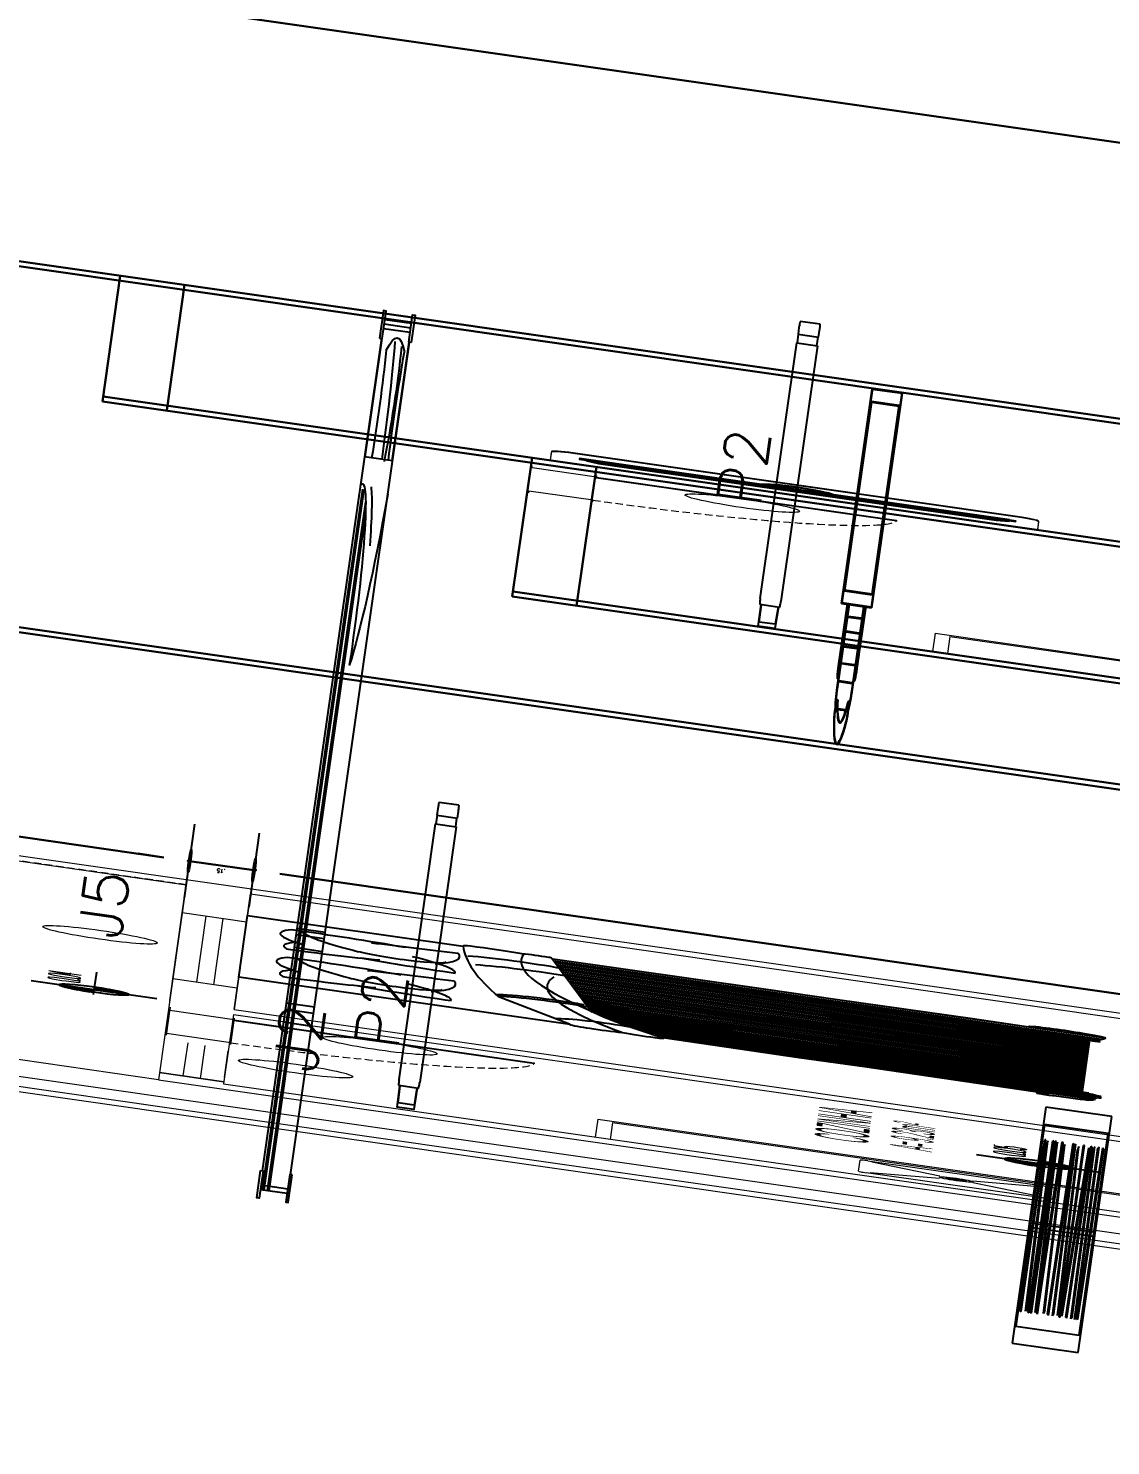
# Model space of a CAD drawing. Header units: millimetres. Extents: x -361192058 to 101130107379, y -14071650034 to 19218552450.
# Drawn here: x -132122.2 to -131973.8, y 44959 to 45153.3 of the extents above; entities that cross this region are included whole.
import ezdxf
from ezdxf.enums import TextEntityAlignment as Align

# ---------------------------------------------------------------- set-up
doc = ezdxf.new("R2010")
doc.units = ezdxf.units.MM
doc.header["$LTSCALE"] = 0.5
doc.linetypes.add('HIDDEN2', pattern=[0.1875, 0.125, -0.0625])
for name, color, linetype in [('02', 2, 'Continuous'), ('ARCO', 7, 'HIDDEN2'), ('DIVERSOS', 4, 'Continuous'), ('ESQUADRIA', 3, 'Continuous'), ('ESQUADRIAS', 3, 'Continuous'), ('MOBIL-I', 251, 'Continuous'), ('MOVEIS', 7, 'Continuous'), ('parede', 2, 'Continuous'), ('PISO', 8, 'Continuous'), ('TEXTO2', 3, 'Continuous'), ('TXT_0', 7, 'Continuous')]:
    doc.layers.add(name, color=color, linetype=linetype)
doc.styles.add('ADITIVOCAD', font='ROMANS.shx')
doc.styles.add('SANSSERIF', font='sas_____.pfb', dxfattribs={"height": 1})
doc.styles.get("Standard").update_dxf_attribs({"font": 'txt.shx', "height": 0.12})
doc.dimstyles.new('ESCALA50', dxfattribs={"dimtxt": 0.1, "dimasz": 0.06, "dimexe": 0.18, "dimexo": 0.06, "dimgap": 0.1, "dimtad": 1, "dimzin": 4, "dimdsep": 46, "dimtxsty": 'Standard', "dimblk1": 'BOLA', "dimblk2": 'BOLA', "dimsah": 1, "dimcen": -0.06, "dimse1": 1, "dimse2": 1, "dimclrd": 7, "dimclrt": 3, "dimadec": 0, "dimazin": 0, "dimtfac": 1, "dimtix": 1, "dimtmove": 0, "dimatfit": 3, "dimldrblk": 'BOLA', "dimfxl": 0, "dimtolj": 1, "dimtzin": 4, "dimarcsym": 0})
picture_1 = doc.add_image_def('image2.jpg', size_in_pixel=(290, 928))

# ---------------------------------------------------------------- blocks, each defined once
blk = doc.blocks.new('ADC_G_ROUPA1')
for p, q in [((2, 0.55), (0, 0.55)), ((0, 0.55), (0, 0)), ((2, 0), (2, 0.55)), ((1.96, 0.51), (0.04, 0.51)), ((0.04, 0.51), (0.04, 0.04)), ((1.96, 0.04), (1.96, 0.51)), ((0.1122, 0.078), (0.1615, 0.4749)), ((0.142, 0.0743), (0.1913, 0.4712)), ((0.1913, 0.4712), (0.1615, 0.4749)), ((0.2176, 0.473), (0.2475, 0.4754)), ((0.2176, 0.473), (0.2497, 0.0742)), ((0.2475, 0.4754), (0.2796, 0.0766)), ((0.3293, 0.472), (0.3591, 0.4752)), ((0.3293, 0.472), (0.3722, 0.0743)), ((0.3591, 0.4752), (0.402, 0.0775)), ((0.4817, 0.4754), (0.4537, 0.0764)), ((0.4817, 0.4754), (0.5116, 0.4733)), ((0.5116, 0.4733), (0.4837, 0.0743)), ((0.627, 0.4722), (0.5179, 0.0874)), ((0.6559, 0.464), (0.5468, 0.0792)), ((0.627, 0.4722), (0.6559, 0.464)), ((0.6858, 0.475), (0.6858, 0.075)), ((0.6858, 0.475), (0.7158, 0.475)), ((0.7158, 0.475), (0.7158, 0.075)), ((0.7427, 0.4641), (0.7715, 0.4722)), ((0.7427, 0.4641), (0.8514, 0.0791)), ((0.7715, 0.4722), (0.8803, 0.0873)), ((0.8867, 0.4694), (0.9163, 0.4743)), ((0.8867, 0.4694), (0.9528, 0.0749)), ((0.9163, 0.4743), (0.9824, 0.0798)), ((1.0382, 0.4753), (1.0009, 0.077)), ((1.068, 0.4725), (1.0308, 0.0742)), ((1.0382, 0.4753), (1.068, 0.4725)), ((1.1662, 0.4641), (1.195, 0.4722)), ((1.1662, 0.4641), (1.2749, 0.0791)), ((1.195, 0.4722), (1.3038, 0.0873)), ((1.3701, 0.4753), (1.3328, 0.077)), ((1.3999, 0.4725), (1.3627, 0.0742)), ((1.3701, 0.4753), (1.3999, 0.4725)), ((1.4107, 0.4656), (1.4399, 0.4725)), ((1.4107, 0.4656), (1.5025, 0.0763)), ((1.4399, 0.4725), (1.5317, 0.0832)), ((1.5477, 0.475), (1.5477, 0.075)), ((1.5477, 0.475), (1.5777, 0.475)), ((1.5777, 0.475), (1.5777, 0.075)), ((1.619, 0.475), (1.619, 0.075)), ((1.619, 0.475), (1.649, 0.475)), ((1.649, 0.475), (1.649, 0.075)), ((1.7026, 0.4656), (1.7318, 0.4725)), ((1.7026, 0.4656), (1.7945, 0.0763)), ((1.7318, 0.4725), (1.8237, 0.0832)), ((1.8633, 0.475), (1.8633, 0.075)), ((1.8633, 0.475), (1.8933, 0.475)), ((1.8933, 0.475), (1.8933, 0.075)), ((0.04, 0.28), (1.96, 0.28)), ((0.04, 0.27), (1.96, 0.27)), ((0.1511, 0.2898), (0.1474, 0.2601)), ((0.1511, 0.2898), (0.1561, 0.2892)), ((0.1561, 0.2892), (0.1524, 0.2595)), ((0.2449, 0.2894), (0.2499, 0.2898)), ((0.2473, 0.2597), (0.2449, 0.2894)), ((0.2523, 0.2601), (0.2499, 0.2898)), ((0.3616, 0.2893), (0.3665, 0.2898)), ((0.3648, 0.2596), (0.3616, 0.2893)), ((0.3697, 0.2601), (0.3665, 0.2898)), ((0.4791, 0.2601), (0.4812, 0.2899)), ((0.4812, 0.2899), (0.4862, 0.2895)), ((0.4841, 0.2597), (0.4862, 0.2895)), ((0.5804, 0.262), (0.5885, 0.2907)), ((0.5852, 0.2606), (0.5804, 0.262)), ((0.5852, 0.2606), (0.5933, 0.2893)), ((0.5885, 0.2907), (0.5933, 0.2893)), ((0.6983, 0.26), (0.6983, 0.2899)), ((0.6983, 0.2899), (0.7033, 0.2899)), ((0.7033, 0.26), (0.7033, 0.2899)), ((0.805, 0.2893), (0.8098, 0.2907)), ((0.8131, 0.2606), (0.805, 0.2893)), ((0.818, 0.2619), (0.8098, 0.2907)), ((0.818, 0.2619), (0.8131, 0.2606)), ((0.9296, 0.2889), (0.9346, 0.2897)), ((0.9346, 0.2594), (0.9296, 0.2889)), ((0.9395, 0.2602), (0.9346, 0.2897)), ((1.0306, 0.2601), (1.0334, 0.2898)), ((1.0334, 0.2898), (1.0384, 0.2894)), ((1.0356, 0.2596), (1.0384, 0.2894)), ((1.2285, 0.2893), (1.2333, 0.2907)), ((1.2366, 0.2606), (1.2285, 0.2893)), ((1.2415, 0.2619), (1.2333, 0.2907)), ((1.2415, 0.2619), (1.2366, 0.2606)), ((1.3625, 0.2601), (1.3653, 0.2898)), ((1.3653, 0.2898), (1.3703, 0.2894)), ((1.3675, 0.2596), (1.3703, 0.2894)), ((1.4653, 0.2883), (1.4702, 0.2895)), ((1.4722, 0.2593), (1.4653, 0.2883)), ((1.4771, 0.2604), (1.4702, 0.2895)), ((1.5602, 0.26), (1.5602, 0.2899)), ((1.5602, 0.2899), (1.5652, 0.2899)), ((1.5652, 0.26), (1.5652, 0.2899)), ((1.6315, 0.26), (1.6315, 0.2899)), ((1.6315, 0.2899), (1.6365, 0.2899)), ((1.6365, 0.26), (1.6365, 0.2899)), ((1.7573, 0.2883), (1.7622, 0.2895)), ((1.7642, 0.2593), (1.7573, 0.2883)), ((1.769, 0.2604), (1.7622, 0.2895)), ((1.8758, 0.26), (1.8758, 0.2899)), ((1.8758, 0.2899), (1.8808, 0.2899)), ((1.8808, 0.26), (1.8808, 0.2899)), ((0.1524, 0.2595), (0.1474, 0.2601)), ((0.2523, 0.2601), (0.2473, 0.2597)), ((0.3697, 0.2601), (0.3648, 0.2596)), ((0.4841, 0.2597), (0.4791, 0.2601)), ((0.7033, 0.26), (0.6983, 0.26)), ((0.9395, 0.2602), (0.9346, 0.2594)), ((1.0356, 0.2596), (1.0306, 0.2601)), ((1.3675, 0.2596), (1.3625, 0.2601)), ((1.4771, 0.2604), (1.4722, 0.2593)), ((1.5652, 0.26), (1.5602, 0.26)), ((1.6365, 0.26), (1.6315, 0.26)), ((1.769, 0.2604), (1.7642, 0.2593)), ((1.8808, 0.26), (1.8758, 0.26)), ((0.142, 0.0743), (0.1122, 0.078)), ((0.2497, 0.0742), (0.2796, 0.0766)), ((0.3722, 0.0743), (0.402, 0.0775)), ((0.4537, 0.0764), (0.4837, 0.0743)), ((0.5179, 0.0874), (0.5468, 0.0792)), ((0.6858, 0.075), (0.7158, 0.075)), ((0.8514, 0.0791), (0.8803, 0.0873)), ((0.9528, 0.0749), (0.9824, 0.0798)), ((1.0009, 0.077), (1.0308, 0.0742)), ((1.2749, 0.0791), (1.3038, 0.0873)), ((1.3328, 0.077), (1.3627, 0.0742)), ((1.5025, 0.0763), (1.5317, 0.0832)), ((1.5477, 0.075), (1.5777, 0.075)), ((1.619, 0.075), (1.649, 0.075)), ((1.7945, 0.0763), (1.8237, 0.0832)), ((1.8633, 0.075), (1.8933, 0.075)), ((0.04, 0.04), (1.96, 0.04)), ((0, 0), (2, 0))]:
    blk.add_line(p, q)
blk = doc.blocks.new('ADC_MCOZ_03')
for p, q in [((-0.2944, -0.66), (-0.2944, -0.68)), ((0.2944, -0.66), (0.2944, -0.68))]:
    blk.add_line(p, q)
for points in [[(-0.2625, -0.05), (-0.2525, 0), (0.2525, 0), (0.2625, -0.05)], [(-0.2523, -0.05), (-0.2443, -0.01), (0.2443, -0.01), (0.2523, -0.05)]]:
    blk.add_lwpolyline(points)
for points in [[(0.2984, -0.05, -0.414214), (0.3125, -0.0641), (0.3125, -0.66), (-0.3125, -0.66), (-0.3125, -0.0641, -0.414214), (-0.2984, -0.05)], [(-0.3125, -0.68), (-0.3125, -0.6959, 0.414214), (-0.2984, -0.71), (0.2984, -0.71, 0.414214), (0.3125, -0.6959), (0.3125, -0.68)]]:
    blk.add_lwpolyline(points, format="xyb", close=True)
blk = doc.blocks.new('A2')
at = {"color": 8}
for p, q in [((0.845, -2.0217), (0.845, -0.7314)), ((0.895, -2.027), (0.895, -0.7276)), ((0.445, -2), (0.445, -0.762)), ((0.495, -2), (0.495, -0.7582)), ((0.545, -2), (0.545, -0.7544)), ((0.595, -2), (0.595, -0.7505)), ((0.645, -2), (0.645, -0.7467)), ((0.695, -2), (0.695, -0.7429)), ((0.745, -2), (0.745, -0.7391)), ((0.795, -1.985), (0.795, -0.7352)), ((-0.005, -2), (-0.005, -0.7964)), ((0.045, -2), (0.045, -0.7926)), ((0.095, -2), (0.095, -0.7888)), ((0.145, -2), (0.145, -0.7849)), ((0.195, -2), (0.195, -0.7811)), ((0.245, -2), (0.245, -0.7773)), ((0.295, -2), (0.295, -0.7735)), ((0.345, -2), (0.345, -0.7697)), ((0.395, -2), (0.395, -0.7658)), ((0.945, -2.0358), (0.945, -0.7964)), ((-0.455, -2), (-0.455, -0.8308)), ((-0.43, -1.1361), (-0.43, -0.8308)), ((-0.405, -2), (-0.405, -0.827)), ((-0.38, -1.0514), (-0.38, -0.827)), ((-0.355, -2), (-0.355, -0.8232)), ((-0.33, -0.9891), (-0.33, -0.8232)), ((-0.305, -2), (-0.305, -0.8194)), ((-0.28, -0.9404), (-0.28, -0.8194)), ((-0.255, -2), (-0.255, -0.8155)), ((-0.23, -0.9011), (-0.23, -0.8155)), ((-0.205, -2), (-0.205, -0.8117)), ((-0.18, -0.8694), (-0.18, -0.8117)), ((-0.155, -2), (-0.155, -0.8079)), ((-0.13, -0.8438), (-0.13, -0.8079)), ((-0.105, -2), (-0.105, -0.8041)), ((-0.08, -0.8236), (-0.08, -0.8041)), ((-0.055, -2), (-0.055, -0.8002)), ((-0.555, -2), (-0.555, -0.8566)), ((-0.53, -2), (-0.53, -0.8566)), ((-0.505, -2), (-0.505, -0.8429)), ((-0.48, -1.283), (-0.48, -0.8429)), ((-0.655, -2), (-0.655, -0.8877)), ((-0.63, -2), (-0.63, -0.8877)), ((-0.605, -2), (-0.605, -0.8716)), ((-0.58, -2), (-0.58, -0.8716)), ((-0.755, -2), (-0.755, -0.9238)), ((-0.73, -2), (-0.73, -0.9238)), ((-0.705, -2), (-0.705, -0.9051)), ((-0.68, -2), (-0.68, -0.9051)), ((-0.855, -2.0453), (-0.855, -0.9652)), ((-0.83, -2.0453), (-0.83, -0.9652)), ((-0.805, -2.015), (-0.805, -0.9438)), ((-0.78, -2.015), (-0.78, -0.9438)), ((-0.93, -2.0331), (-0.93, -0.988)), ((-0.905, -2.0331), (-0.905, -0.988)), ((-0.88, -2.0331), (-0.88, -0.988)), ((-0.955, -2.0331), (-0.955, -1.2363)), ((-0.48, -2), (-0.48, -1.5323)), ((-0.43, -2), (-0.43, -1.6792)), ((-0.38, -2), (-0.38, -1.7639)), ((-0.33, -2), (-0.33, -1.8261)), ((-0.28, -2), (-0.28, -1.8749)), ((-0.23, -2), (-0.23, -1.9142)), ((-0.18, -2), (-0.18, -1.9459)), ((-0.13, -2), (-0.13, -1.9715)), ((-0.08, -2), (-0.08, -1.9917))]:
    blk.add_line(p, q, dxfattribs=at)
blk.add_lwpolyline([(-0.95, -0.7864), (-0.95, 0), (0.95, 0), (0.95, -0.5116)])
for points in [[(-0.4937, -0.1271, 0.14715), (-0.7437, -0.1021, 0.124017), (-0.6737, -0.3221, 8.542003)], [(-0.1887, -0.3771, 0.115099), (-0.1437, -0.1071, 0.202892), (-0.5437, -0.1421, 4.019894)], [(0.3563, -0.1271, 0.14715), (0.1063, -0.1021, 0.124017), (0.1763, -0.3221, 8.542003)], [(0.6613, -0.3771, 0.115099), (0.7063, -0.1071, 0.202892), (0.3063, -0.1421, 4.019894)], [(-0.6937, -0.2771, 0.09902), (-0.7437, -0.5021, 0.169064), (-0.4337, -0.3971, -0.343387)], [(-0.5537, -0.4521, 0.112206), (-0.1437, -0.5021, 0.070755), (-0.2037, -0.2971, -1.551943)], [(0.1563, -0.2771, 0.09902), (0.1063, -0.5021, 0.169064), (0.4163, -0.3971, -0.343387)], [(0.2963, -0.4521, 0.112206), (0.7063, -0.5021, 0.070755), (0.6463, -0.2971, -1.551943)], [(-0.2692, -0.7939, 0.075988), (-0.9427, -1.0061, -0.502824), (-0.9784, -0.9878, -0.142549), (-0.9692, -0.9109, -0.066811), (-0.981, -0.8335, -0.328343), (-0.9467, -0.7851), (-0.4192, -0.6109, -0.025749), (0.9573, -0.5114, -0.334099), (0.9818, -0.5287, -0.185174), (0.975, -0.6509, -0.187316), (0.982, -0.7142, -0.311124), (0.9734, -0.7216), (-0.4842, -0.8331)], [(-0.9427, -1.0061), (-0.96, -1.33), (-0.95, -1.485), (-0.955, -1.755), (-0.97, -1.89), (-0.975, -1.915, -1.132782), (-0.99, -1.91, 0.98261), (-1.01, -1.9, 0.32203), (-1.005, -1.935), (-1.005, -1.975, 0.439902), (-0.945, -2.03, -0.126697), (-0.885, -2.04, 0.376451), (-0.805, -2.015, -0.344872), (-0.765, -2), (0.755, -2, 0.181335), (0.795, -1.985, -0.809524), (0.815, -2, 0.220339), (0.815, -2.025), (0.86, -2.02), (0.935, -2.035, 0.501823), (0.985, -1.99, 0.315909), (0.975, -1.855, 0.473766), (0.97, -1.855, -0.12128), (0.95, -1.87), (0.955, -1.72), (0.95, -1.4), (0.955, -1.225), (0.9441, -0.7247)]]:
    blk.add_lwpolyline(points, format="xyb")
for points in [[(-0.4387, -0.4771, -0.804152), (-0.4937, -0.2571, -0.132344), (-0.1487, -0.1321, -0.042249)], [(0.4113, -0.4771, -0.804152), (0.3563, -0.2571, -0.132344), (0.7013, -0.1321, -0.042249)], [(0.6742, -0.5256, -0.289881), (0.7012, -0.7503, 10.034941)], [(0.4402, -0.5463, -0.26737), (0.4937, -0.7722, -7.474594)], [(-0.414, -0.61, -0.337543), (-0.3491, -0.8188, -6.119059)], [(-0.3702, -0.6025, -0.348871), (-0.2917, -0.8128, -6.119059)], [(-0.4161, -0.8227, -0.081114), (0.9793, -0.655, -24.776446)], [(-0.9692, -0.9109, -0.10864), (0.4143, -0.7327, -11.759975)], [(-0.8449, -0.7515, -0.424879), (-0.772, -0.9305, 6.281867)], [(-0.055, -2, -0.838761), (0.095, -0.7888, -0.295511)]]:
    blk.add_lwpolyline(points, format="xyb", dxfattribs=at)
blk = doc.blocks.new('Adc_nivelpl')
h = blk.add_hatch()
h.set_pattern_fill('_U', color=256, scale=0.005, angle=45, style=0, double=1)
h.set_pattern_definition([(45, (-5.8772514, -3.5161936), (-0.003535534, 0.003535534), []), (135, (-5.8772514, -3.5161936), (-0.003535534, -0.003535534), [])])
h.paths.add_polyline_path([(0.1954, -0.0865, 0.414214), (0.0865, -0.1954), (0.1954, -0.1954)])
h.paths.add_polyline_path([(0.1954, -0.1954), (0.1954, -0.3043, 0.414214), (0.3043, -0.1954)])
for p, q in [((0.1954, 0), (0.1954, -0.3908)), ((0.8958, -0.1954), (0, -0.1954))]:
    blk.add_line(p, q)
blk.add_circle((0.1954, -0.1954), 0.1089)
at = {"flags": 8}
blk.add_attdef('NIVEL', (0.3642, -0.1501), '', height=0.1, dxfattribs=at)
blk = doc.blocks.new('BOLA')
for p, q in [((0, -1.435), (0, 1.435)), ((-1.435, 0), (1.435, 0))]:
    blk.add_line(p, q)
blk.add_circle((0, 0), 0.452)
blk = doc.blocks.new('*D1828')
at = {"layer": 'Defpoints', "color": 0, "lineweight": 30, "transparency": 16777216}
for p in [(5016.6876, 2391.8486), (5016.6876, 2388.8486), (5017.4052, 2388.8486)]:
    blk.add_point(p, dxfattribs=at)
at = {"layer": 'DIVERSOS', "color": 7, "lineweight": -2, "transparency": 16777216}
blk.add_line((5017.4052, 2391.7886), (5017.4052, 2388.9086), dxfattribs=at)
at = {"layer": 'DIVERSOS', "color": 7, "lineweight": -2, "transparency": 16777216, "xscale": 0.06, "yscale": 0.06, "zscale": 0.06}
for p, rotation in [((5017.4052, 2391.8486), 90), ((5017.4052, 2388.8486), 270)]:
    blk.add_blockref('BOLA', p, dxfattribs=dict(at, rotation=rotation))
at = {"layer": 'DIVERSOS', "color": 3, "lineweight": 18, "transparency": 16777216, "insert": (5017.2452, 2390.3486), "char_height": 0.12, "attachment_point": 5, "rotation": 90}
blk.add_mtext('\\A1;3.00', dxfattribs=at)
blk = doc.blocks.new('*D1829')
at = {"layer": 'Defpoints', "color": 0, "lineweight": 30, "transparency": 16777216}
for p in [(5016.6876, 2388.8486), (5016.6876, 2388.6986), (5017.4052, 2388.6986)]:
    blk.add_point(p, dxfattribs=at)
at = {"layer": 'DIVERSOS', "color": 7, "lineweight": -2, "transparency": 16777216}
for p, q in [((5017.4052, 2388.9086), (5017.4052, 2388.9686)), ((5017.4052, 2388.8486), (5017.4052, 2388.6986)), ((5017.4052, 2388.6386), (5017.4052, 2388.5786))]:
    blk.add_line(p, q, dxfattribs=at)
at = {"layer": 'DIVERSOS', "color": 7, "lineweight": -2, "transparency": 16777216, "xscale": 0.06, "yscale": 0.06, "zscale": 0.06}
for p, rotation in [((5017.4052, 2388.8486), 270), ((5017.4052, 2388.6986), 90)]:
    blk.add_blockref('BOLA', p, dxfattribs=dict(at, rotation=rotation))
at = {"layer": 'DIVERSOS', "color": 3, "lineweight": 18, "transparency": 16777216, "insert": (5017.2452, 2388.7736), "char_height": 0.12, "attachment_point": 5, "rotation": 90}
blk.add_mtext('\\A1;.15', dxfattribs=at)
blk = doc.blocks.new('*D1830')
at = {"layer": 'Defpoints', "color": 0, "lineweight": 30, "transparency": 16777216}
for p in [(5016.6876, 2388.6986), (5016.6876, 2384.2986), (5017.4052, 2384.2986)]:
    blk.add_point(p, dxfattribs=at)
at = {"layer": 'DIVERSOS', "color": 7, "lineweight": -2, "transparency": 16777216}
blk.add_line((5017.4052, 2388.6386), (5017.4052, 2384.3586), dxfattribs=at)
at = {"layer": 'DIVERSOS', "color": 7, "lineweight": -2, "transparency": 16777216, "xscale": 0.06, "yscale": 0.06, "zscale": 0.06}
for p, rotation in [((5017.4052, 2388.6986), 90), ((5017.4052, 2384.2986), 270)]:
    blk.add_blockref('BOLA', p, dxfattribs=dict(at, rotation=rotation))
at = {"layer": 'DIVERSOS', "color": 3, "lineweight": 18, "transparency": 16777216, "insert": (5017.2452, 2386.4986), "char_height": 0.12, "attachment_point": 5, "rotation": 90}
blk.add_mtext('\\A1;4.40', dxfattribs=at)
blk = doc.blocks.new('*D1797')
at = {"layer": 'Defpoints', "color": 0, "lineweight": 30, "transparency": 16777216}
for p in [(5010.9376, 2389.6275), (5010.9376, 2388.4399), (5013.0376, 2388.4399)]:
    blk.add_point(p, dxfattribs=at)
at = {"layer": 'DIVERSOS', "color": 7, "lineweight": -2, "transparency": 16777216}
blk.add_line((5012.9776, 2389.6275), (5010.9976, 2389.6275), dxfattribs=at)
at = {"layer": 'DIVERSOS', "color": 7, "lineweight": -2, "transparency": 16777216, "xscale": 0.06, "yscale": 0.06, "zscale": 0.06, "rotation": 180}
blk.add_blockref('BOLA', (5010.9376, 2389.6275), dxfattribs=at)
at = {"layer": 'DIVERSOS', "color": 7, "lineweight": -2, "transparency": 16777216, "xscale": 0.06, "yscale": 0.06, "zscale": 0.06}
blk.add_blockref('BOLA', (5013.0376, 2389.6275), dxfattribs=at)
at = {"layer": 'DIVERSOS', "color": 3, "lineweight": 18, "transparency": 16777216, "insert": (5011.9876, 2389.7875), "char_height": 0.12, "attachment_point": 5}
blk.add_mtext('\\A1;2.10', dxfattribs=at)
blk = doc.blocks.new('*D1798')
at = {"layer": 'Defpoints', "color": 0, "lineweight": 30, "transparency": 16777216}
for p in [(5016.6876, 2389.6286), (5013.1876, 2388.4399), (5016.6876, 2388.4399)]:
    blk.add_point(p, dxfattribs=at)
at = {"layer": 'DIVERSOS', "color": 7, "lineweight": -2, "transparency": 16777216}
blk.add_line((5013.2476, 2389.6286), (5016.6276, 2389.6286), dxfattribs=at)
at = {"layer": 'DIVERSOS', "color": 7, "lineweight": -2, "transparency": 16777216, "xscale": 0.06, "yscale": 0.06, "zscale": 0.06, "rotation": 180}
blk.add_blockref('BOLA', (5013.1876, 2389.6286), dxfattribs=at)
at = {"layer": 'DIVERSOS', "color": 7, "lineweight": -2, "transparency": 16777216, "xscale": 0.06, "yscale": 0.06, "zscale": 0.06}
blk.add_blockref('BOLA', (5016.6876, 2389.6286), dxfattribs=at)
at = {"layer": 'DIVERSOS', "color": 3, "lineweight": 18, "transparency": 16777216, "insert": (5014.9376, 2389.7886), "char_height": 0.12, "attachment_point": 5}
blk.add_mtext('\\A1;3.50', dxfattribs=at)
blk = doc.blocks.new('*D1799')
at = {"layer": 'Defpoints', "color": 0, "lineweight": 30, "transparency": 16777216}
for p in [(5013.0376, 2389.6286), (5013.0376, 2388.4399), (5013.1876, 2388.4399)]:
    blk.add_point(p, dxfattribs=at)
at = {"layer": 'DIVERSOS', "color": 7, "lineweight": -2, "transparency": 16777216}
for p, q in [((5012.9776, 2389.6286), (5012.9176, 2389.6286)), ((5013.1876, 2389.6286), (5013.0376, 2389.6286)), ((5013.2476, 2389.6286), (5013.3076, 2389.6286))]:
    blk.add_line(p, q, dxfattribs=at)
at = {"layer": 'DIVERSOS', "color": 7, "lineweight": -2, "transparency": 16777216, "xscale": 0.06, "yscale": 0.06, "zscale": 0.06}
blk.add_blockref('BOLA', (5013.0376, 2389.6286), dxfattribs=at)
at = {"layer": 'DIVERSOS', "color": 7, "lineweight": -2, "transparency": 16777216, "xscale": 0.06, "yscale": 0.06, "zscale": 0.06, "rotation": 180}
blk.add_blockref('BOLA', (5013.1876, 2389.6286), dxfattribs=at)
at = {"layer": 'DIVERSOS', "color": 3, "lineweight": 18, "transparency": 16777216, "insert": (5013.1126, 2389.7886), "char_height": 0.12, "attachment_point": 5}
blk.add_mtext('\\A1;.15', dxfattribs=at)
blk = doc.blocks.new('*D1804')
at = {"layer": '02', "color": 7, "lineweight": -2, "transparency": 16777216}
for p, q in [((5010.7276, 2389.6275), (5010.6676, 2389.6275)), ((5010.9376, 2389.6275), (5010.7876, 2389.6275)), ((5010.9976, 2389.6275), (5011.0576, 2389.6275))]:
    blk.add_line(p, q, dxfattribs=at)
at = {"layer": 'Defpoints', "color": 0, "lineweight": 30, "transparency": 16777216}
for p in [(5010.7876, 2389.6275), (5010.7876, 2388.4399), (5010.9376, 2388.4399)]:
    blk.add_point(p, dxfattribs=at)
at = {"layer": '02', "color": 7, "lineweight": -2, "transparency": 16777216, "xscale": 0.06, "yscale": 0.06, "zscale": 0.06}
blk.add_blockref('BOLA', (5010.7876, 2389.6275), dxfattribs=at)
at = {"layer": '02', "color": 7, "lineweight": -2, "transparency": 16777216, "xscale": 0.06, "yscale": 0.06, "zscale": 0.06, "rotation": 180}
blk.add_blockref('BOLA', (5010.9376, 2389.6275), dxfattribs=at)
at = {"layer": '02', "color": 3, "lineweight": 18, "transparency": 16777216, "insert": (5010.8626, 2389.7875), "char_height": 0.12, "attachment_point": 5}
blk.add_mtext('\\A1;.15', dxfattribs=at)
blk = doc.blocks.new('CamaSolteiroP_20')
for p, q in [((-37.72, 0), (37.72, 0)), ((-37.72, -1), (37.72, -1)), ((-37.72, -2), (37.72, -2)), ((-40, -185.91), (-40, -4.09)), ((-39, -30), (-39, -4.09)), ((39, -4.09), (39, -30)), ((40, -4.09), (40, -185.91)), ((-40, -30), (40, -30)), ((37.72, -189), (-37.72, -189)), ((37.72, -190), (-37.72, -190))]:
    blk.add_line(p, q)
at = {"color": 8}
for p, q in [((18.56, -39.59), (18.56, -190)), ((28.36, -36.99), (28.36, -190)), ((29.75, -36.99), (29.75, -190)), ((32.55, -36.99), (32.55, -190)), ((14.37, -42.5), (14.37, -190)), ((15.77, -41.86), (15.77, -190)), ((40, -132.93), (-40, -132.93)), ((40, -134.33), (-40, -134.33)), ((40, -137.12), (-40, -137.12)), ((40, -149.24), (-40, -149.24)), ((40, -150.64), (-40, -150.64)), ((40, -153.43), (-40, -153.43))]:
    blk.add_line(p, q, dxfattribs=at)
for points in [[(-44.82, -4.09), (-37.72, -4.09), (-37.72, 1.9), (-44.82, 1.9)], [(44.82, -4.09), (37.72, -4.09), (37.72, 1.9), (44.82, 1.9)], [(-44.82, -185.91), (-37.72, -185.91), (-37.72, -191.9), (-44.82, -191.9)], [(44.82, -185.91), (37.72, -185.91), (37.72, -191.9), (44.82, -191.9)]]:
    blk.add_lwpolyline(points, close=True)
for centre, radius, start, end in [((-4.53, -117.97), 114.44, 76.9055, 102.6216), ((-69.4, -20.59), 42.35, 347.1561, 19.7175), ((54.91, -21.37), 36.66, 156.0862, 193.6963), ((34.46, -71.38), 35.55, 81.0342, 186.0266), ((31.92, -2.06), 80.08, 206.0885, 245.813)]:
    blk.add_arc(centre, radius, start, end)
for centre, radius, start, end in [((2, -15.4), 23.74, 154.5854, 219.1554), ((35.51, -33.24), 44.85, 139.8836, 175.8528), ((21.8, -77.11), 42.73, 106.9145, 138.5644)]:
    blk.add_arc(centre, radius, start, end, dxfattribs=at)
blk = doc.blocks.new('ESCRIVAN')
at = {"layer": 'MOVEIS', "lineweight": 30}
for p, q in [((-0.4508, -0.5), (-0.4508, 0)), ((0.4508, 0), (-0.4508, 0)), ((0.4508, -0.5), (0.4508, 0)), ((-0.4208, -0.47), (-0.4208, -0.03)), ((0.4208, -0.03), (-0.4208, -0.03)), ((0.4208, -0.47), (0.4208, -0.03)), ((0.4208, -0.47), (-0.4208, -0.47)), ((0.4508, -0.5), (-0.4508, -0.5)), ((-0.2739, -0.5), (-0.2739, -0.643)), ((-0.2239, -0.693), (-0.2239, -0.5)), ((0.2261, -0.5), (0.2261, -0.693)), ((0.2761, -0.5), (0.2761, -0.643)), ((-0.1975, -0.5286), (0.195, -0.5286)), ((-0.1975, -0.5632), (0.195, -0.5632)), ((-0.1975, -0.5977), (0.195, -0.5977)), ((-0.1975, -0.6372), (0.195, -0.6372)), ((-0.1975, -0.6791), (0.195, -0.6791)), ((0.1312, -0.743), (-0.1234, -0.743))]:
    blk.add_line(p, q, dxfattribs=at)
for centre, radius, start, end in [((-0.2489, -0.6476), 0.0254, 169.6111, 10.3889), ((0.2511, -0.6476), 0.0254, 169.6111, 10.3889), ((-0.1739, -0.693), 0.05, 180, 251.9747), ((0.1761, -0.693), 0.05, 294.1942, 0), ((-0.165, -0.7478), 0.0254, 47.1076, 248.0439), ((0.0039, -0.4905), 0.2828, 237.5758, 302.4242), ((0.1729, -0.7478), 0.0254, 291.9561, 132.8924), ((0.0039, -0.4905), 0.3328, 237.5758, 302.4242)]:
    blk.add_arc(centre, radius, start, end, dxfattribs=at)
blk = doc.blocks.new('APROVADO QUADRA 21.2 MBVII')
at = {"layer": '02', "color": 0, "lineweight": 30}
for p, q in [((5023.4679, 2392.3482), (5023.4679, 2362.3482)), ((5023.6179, 2392.3482), (5023.6179, 2362.3482)), ((5034.3179, 2362.3482), (5034.3179, 2392.3482)), ((5034.4679, 2362.3482), (5034.4679, 2392.3482)), ((5034.4679, 2389.1982), (5030.6679, 2389.1982)), ((5030.6679, 2385.8982), (5030.6679, 2389.1982)), ((5030.8179, 2385.8982), (5030.8179, 2389.1982)), ((5034.4679, 2389.0482), (5030.6679, 2389.0482)), ((5026.6155, 2388.1982), (5026.6155, 2375.4982)), ((5030.8179, 2388.1982), (5026.6155, 2388.1982)), ((5026.7655, 2388.1982), (5026.7655, 2375.6482)), ((5030.8179, 2388.0482), (5026.6155, 2388.0482))]:
    blk.add_line(p, q, dxfattribs=at)
at = {"layer": '02', "color": 8, "lineweight": 18}
for p, q in [((5010.7876, 2388.8486), (5010.7876, 2389.4186)), ((5010.2876, 2383.5486), (5010.2876, 2389.3486))]:
    blk.add_line(p, q, dxfattribs=at)
at = {"layer": '02', "color": 0, "linetype": 'HIDDEN2', "lineweight": 18}
blk.add_line((5016.6876, 2388.8486), (5016.6876, 2389.3486), dxfattribs=at)
at = {"layer": '02', "color": 2, "lineweight": 18}
for p, q in [((5009.9876, 2387.8986), (5009.9876, 2388.9986)), ((5016.6876, 2388.9986), (5016.6876, 2388.8486)), ((5010.7876, 2388.8486), (5010.7876, 2384.1486)), ((5016.6876, 2388.8486), (5010.7876, 2388.8486)), ((5010.9376, 2388.6986), (5010.9376, 2384.2986)), ((5013.0376, 2388.6986), (5010.9376, 2388.6986)), ((5013.0376, 2388.6986), (5013.0376, 2384.1486)), ((5013.1876, 2388.6986), (5013.1876, 2384.1486))]:
    blk.add_line(p, q, dxfattribs=at)
at = {"layer": '02', "color": 0, "lineweight": 18}
for p, q in [((5011.0033, 2388.8486), (5011.0033, 2388.6983)), ((5016.6876, 2388.6986), (5013.1876, 2388.6986)), ((5013.1876, 2388.6986), (5013.1876, 2384.1486))]:
    blk.add_line(p, q, dxfattribs=at)
at = {"layer": 'ARCO', "lineweight": 18}
for centre in [(5012.9089, 2388.7163), (5030.5391, 2388.0658)]:
    blk.add_arc(centre, 0.7227, 181.6504, 265.8407, dxfattribs=at)
at = {"layer": 'DIVERSOS', "lineweight": 18}
for p, q in [((5013.8376, 2388.8486), (5015.8376, 2388.8486)), ((5011.1395, 2388.6986), (5011.9395, 2388.6986)), ((5013.8376, 2388.6986), (5015.8376, 2388.6986))]:
    blk.add_line(p, q, dxfattribs=at)
at = {"layer": 'ESQUADRIA', "lineweight": 18}
for p, q in [((5012.0033, 2388.7936), (5011.0033, 2388.7936)), ((5015.8376, 2388.7936), (5013.8376, 2388.7936)), ((5012.0033, 2388.7536), (5011.0033, 2388.7536)), ((5015.8376, 2388.7536), (5013.8376, 2388.7536))]:
    blk.add_line(p, q, dxfattribs=at)
at = {"layer": 'ESQUADRIAS', "lineweight": 18}
for points in [[(5012.1365, 2388.6954), (5012.1865, 2388.6954), (5012.1865, 2388.8454), (5012.1365, 2388.8454)], [(5012.9365, 2388.6954), (5012.8865, 2388.6954), (5012.8865, 2388.8454), (5012.9365, 2388.8454)], [(5012.8865, 2387.9954), (5012.8565, 2387.9954), (5012.8565, 2388.6954), (5012.8865, 2388.6954), (5012.8865, 2387.9954)], [(5029.7667, 2388.045), (5029.8167, 2388.045), (5029.8167, 2388.195), (5029.7667, 2388.195)], [(5030.5667, 2388.045), (5030.5167, 2388.045), (5030.5167, 2388.195), (5030.5667, 2388.195)], [(5030.5167, 2387.345), (5030.4867, 2387.345), (5030.4867, 2388.045), (5030.5167, 2388.045), (5030.5167, 2387.345)]]:
    blk.add_lwpolyline(points, dxfattribs=at)
at = {"layer": 'MOBIL-I', "lineweight": 18}
for p, q in [((5031.0679, 2388.1561), (5030.8179, 2388.1561)), ((5031.0874, 2388.1561), (5030.8374, 2388.1561)), ((5031.0874, 2388.1561), (5030.8374, 2388.1561)), ((5031.1179, 2387.0703), (5031.1179, 2388.1061)), ((5031.1374, 2387.0703), (5031.1374, 2388.1061)), ((5031.1374, 2387.0703), (5031.1374, 2388.1061)), ((5011.4827, 2387.832), (5010.9327, 2387.832)), ((5011.4827, 2387.832), (5011.4827, 2386.1548)), ((5011.4477, 2387.797), (5010.9327, 2387.797)), ((5011.4477, 2387.797), (5011.4477, 2386.1898)), ((5011.0569, 2387.1923), (5011.1808, 2387.032)), ((5011.2404, 2387.032), (5011.3643, 2387.1923)), ((5027.3222, 2387.2204), (5026.7722, 2387.2204)), ((5027.3222, 2387.2204), (5027.3222, 2385.5432)), ((5027.2872, 2387.1854), (5026.7722, 2387.1854)), ((5027.2872, 2387.1854), (5027.2872, 2385.5782)), ((5031.0679, 2387.0203), (5030.8179, 2387.0203)), ((5031.0874, 2387.0203), (5030.8374, 2387.0203)), ((5031.0874, 2387.0203), (5030.8374, 2387.0203)), ((5011.0591, 2386.7974), (5011.1808, 2386.9548)), ((5011.2404, 2386.9548), (5011.3643, 2386.7945))]:
    blk.add_line(p, q, dxfattribs=at)
for points in [[(5030.9221, 2387.1179), (5030.9526, 2387.0873), (5030.9526, 2388.0747), (5030.9221, 2388.0442)], [(5030.9416, 2387.1179), (5030.9721, 2387.0873), (5030.9721, 2388.0747), (5030.9416, 2388.0442)], [(5030.9416, 2387.1179), (5030.9721, 2387.0873), (5030.9721, 2388.0747), (5030.9416, 2388.0442)], [(5030.9526, 2387.0873), (5030.9679, 2387.0873), (5030.9679, 2388.0747), (5030.9526, 2388.0747)], [(5030.9679, 2387.0721), (5030.9831, 2387.0721), (5030.9831, 2388.09), (5030.9679, 2388.09)], [(5030.9721, 2387.0873), (5030.9874, 2387.0873), (5030.9874, 2388.0747), (5030.9721, 2388.0747)], [(5030.9721, 2387.0873), (5030.9874, 2387.0873), (5030.9874, 2388.0747), (5030.9721, 2388.0747)], [(5030.9831, 2387.0873), (5030.9882, 2387.0873), (5030.9882, 2388.0747), (5030.9831, 2388.0747)], [(5030.9874, 2387.0721), (5031.0027, 2387.0721), (5031.0027, 2388.09), (5030.9874, 2388.09)], [(5030.9874, 2387.0721), (5031.0027, 2387.0721), (5031.0027, 2388.09), (5030.9874, 2388.09)], [(5031.0027, 2387.0873), (5031.0077, 2387.0873), (5031.0077, 2388.0747), (5031.0027, 2388.0747)], [(5031.0027, 2387.0873), (5031.0077, 2387.0873), (5031.0077, 2388.0747), (5031.0027, 2388.0747)]]:
    blk.add_lwpolyline(points, close=True, dxfattribs=at)
blk.add_lwpolyline([(5011.0298, 2387.0428), (5011.0298, 2387.2013, -0.414214), (5011.0479, 2387.2194), (5011.3733, 2387.2194, -0.414214), (5011.3914, 2387.2013), (5011.3914, 2386.7855, -0.414214), (5011.3733, 2386.7674), (5011.0479, 2386.7674, -0.414214), (5011.0298, 2386.7855), (5011.0298, 2387.0428)], format="xyb", dxfattribs=at)
for radius in [0.0391, 0.024, 0.0147]:
    blk.add_circle((5011.2106, 2386.9934), radius, dxfattribs=at)
for centre, radius, start, end in [((5031.0679, 2388.1061), 0.05, 0, 90), ((5031.0874, 2388.1061), 0.05, 0, 90), ((5031.0874, 2388.1061), 0.05, 0, 90), ((5030.9679, 2387.581), 0.0865, 283.6117, 76.3883), ((5030.9679, 2387.581), 0.0763, 285.4696, 74.5304), ((5030.9874, 2387.581), 0.0865, 283.6117, 76.3883), ((5030.9874, 2387.581), 0.0865, 283.6117, 76.3883), ((5030.9874, 2387.581), 0.0763, 285.4696, 74.5304), ((5030.9874, 2387.581), 0.0763, 285.4696, 74.5304), ((5031.0679, 2387.0703), 0.05, 270, 0), ((5031.0874, 2387.0703), 0.05, 270, 0), ((5031.0874, 2387.0703), 0.05, 270, 0)]:
    blk.add_arc(centre, radius, start, end, dxfattribs=at)
at = {"layer": 'parede', "lineweight": 18}
for p, q in [((5009.8376, 2366.9986), (5009.8376, 2391.9986)), ((5016.8376, 2391.9986), (5016.8376, 2366.9986)), ((5009.9876, 2388.6579), (5009.9876, 2391.8486)), ((5016.6876, 2391.8486), (5016.6876, 2388.8486)), ((5011.0033, 2388.6986), (5011.0033, 2388.8486)), ((5012.1865, 2388.6954), (5012.1865, 2388.8454)), ((5012.9865, 2388.8454), (5012.8865, 2388.8454)), ((5012.8865, 2388.6954), (5012.8865, 2388.8454)), ((5013.1876, 2388.8486), (5013.8376, 2388.8486)), ((5013.8376, 2388.6986), (5013.8376, 2388.8486)), ((5015.8376, 2388.8486), (5016.6876, 2388.8486)), ((5015.8376, 2388.6986), (5015.8376, 2388.8486)), ((5013.1876, 2388.6986), (5013.8376, 2388.6986)), ((5015.8376, 2388.6986), (5016.6876, 2388.6986)), ((5016.6876, 2388.6986), (5016.6876, 2384.6886)), ((5029.8167, 2388.045), (5029.8167, 2388.195)), ((5030.5167, 2388.045), (5030.5167, 2388.195)), ((5009.9876, 2384.2986), (5009.9876, 2387.8986))]:
    blk.add_line(p, q, dxfattribs=at)
at = {"layer": 'PISO', "lineweight": 18}
for p, q in [((5012.9365, 2388.8454), (5012.1365, 2388.8454)), ((5012.9365, 2388.6954), (5012.1365, 2388.6954))]:
    blk.add_line(p, q, dxfattribs=at)
for centre in [(5014.8376, 2389.0291), (5011.6991, 2388.5388), (5012.7335, 2388.3537), (5030.3638, 2387.7033)]:
    blk.add_circle(centre, 0.1333, dxfattribs=at)
at = {"layer": '02', "color": 0, "lineweight": 30, "rotation": 270}
for p in [(5034.2983, 2387.4088), (5034.3179, 2387.4088), (5034.3179, 2387.4088)]:
    blk.add_blockref('ESCRIVAN', p, dxfattribs=at)
at = {"layer": 'MOBIL-I', "lineweight": 18, "xscale": -0.01066999999966356, "yscale": 0.01067000000011831, "zscale": 0.01067, "rotation": 270.0000022437301}
blk.add_blockref('CamaSolteiroP_20', (5034.2877, 2388.5486), dxfattribs=at)
at = {"layer": 'MOBIL-I', "lineweight": 18, "xscale": 0.9823274998925626, "yscale": 0.9823274998925626, "zscale": 0.9823274998925626}
blk.add_blockref('A2', (5015.1044, 2388.6986), dxfattribs=at)
at = {"layer": 'MOBIL-I', "lineweight": 18}
for name, p, rotation in [('ADC_G_ROUPA1', (5013.7376, 2386.6586), 90), ('ADC_MCOZ_03', (5010.9827, 2388.2748), 90), ('ADC_MCOZ_03', (5026.7796, 2387.607), 89.99999999999999)]:
    blk.add_blockref(name, p, dxfattribs=dict(at, rotation=rotation))
at = {"layer": 'TXT_0', "lineweight": 18}
ref = blk.add_blockref('Adc_nivelpl', (5013.0385, 2389.1716), dxfattribs=dict(at, xscale=0.75, yscale=0.75, zscale=0.75))
ref.add_attrib('NIVEL', '0.04', (5013.3117, 2389.0591), dxfattribs={"height": 0.075, "style": 'ADITIVOCAD', "flags": 8})
ref = blk.add_blockref('Adc_nivelpl', (5011.8877, 2386.9555), dxfattribs=dict(at, xscale=0.75, yscale=0.75, zscale=0.75))
ref.add_attrib('NIVEL', '0.05', (5012.1608, 2386.843), dxfattribs={"height": 0.075, "style": 'ADITIVOCAD', "flags": 8})
at = {"color": 0, "lineweight": 13, "flags": 8}
for p in [(4700.7247, 2280.1125), (4699.5738, 2277.8964), (4702.3546, 2276.195), (4703.6722, 2274.085), (4699.8445, 2272.2194), (4703.0488, 2270.137), (4703.0877, 2267.9803), (4700.6523, 2261.5216), (4700.7007, 2257.1593)]:
    blk.add_attdef('NIVEL', p, '', height=0.075, dxfattribs=at)
for rotation, width, p in [(90, 0.8, (4700.8205, 2275.7521)), (270, 0.6, (4703.8437, 2274.9021)), (90, 0.8, (4701.5575, 2268.5021)), (180, 0.6, (4651.1817, 2236.1931))]:
    blk.add_attdef('$PORTA', text='', height=0.09, rotation=rotation, dxfattribs=dict(at, width=width)).set_placement(p, align=Align.MIDDLE)
for p in [(4654.176, 2240.463), (4648.499, 2240.1923), (4637.8012, 2239.3845), (4633.4388, 2239.3361), (4656.3921, 2239.3121), (4652.4746, 2237.6822), (4646.4166, 2236.988), (4644.2598, 2236.9491), (4650.3646, 2236.3646)]:
    blk.add_attdef('NIVEL', p, '', height=0.075, rotation=270, dxfattribs=at)
at = {"color": 0, "lineweight": 13, "width": 0.8, "flags": 8}
for p in [(4652.0317, 2239.2163), (4644.7817, 2238.4793)]:
    blk.add_attdef('$PORTA', text='', height=0.09, dxfattribs=at).set_placement(p, align=Align.MIDDLE)
at = {"layer": 'DIVERSOS', "lineweight": 18, "char_height": 0.10106, "width": 0.373078, "attachment_point": 1}
for s, insert in [('{\\C3;J5}', (5014.7513, 2389.0816)), ('{\\C3;J2}', (5011.6128, 2388.5913)), ('{\\C3;P2}', (5012.6536, 2388.4124)), ('{\\C3;P2}', (5030.2838, 2387.762))]:
    blk.add_mtext(s, dxfattribs=dict(at, insert=insert))
at = {"layer": 'TEXTO2', "lineweight": 18, "style": 'SANSSERIF'}
blk.add_text('COZINHA', height=0.12312, dxfattribs=at).set_placement((5011.878, 2387.2072))
at = {"layer": 'TXT_0', "lineweight": 18, "style": 'SANSSERIF'}
blk.add_text('A= 9.23m²', height=0.0985, dxfattribs=at).set_placement((5011.911, 2387.0579))
at = {"layer": '02', "color": 2, "lineweight": 18}
dim = blk.add_linear_dim(base=(5010.7876, 2389.6275), p1=(5010.9376, 2388.4399), p2=(5010.7876, 2388.4399), dimstyle='ESCALA50', override={"dimfxl": 0.18}, dxfattribs=at)
dim.commit()
dim.dimension.update_dxf_attribs({"geometry": '*D1804', "text_midpoint": (5010.8626, 2389.7875)})
at = {"layer": 'DIVERSOS', "lineweight": 18}
for base, p1, p2, picture, middle in [((5017.4052, 2388.8486), (5016.6876, 2391.8486), (5016.6876, 2388.8486), '*D1828', (5017.2452, 2390.3486)), ((5017.4052, 2388.6986), (5016.6876, 2388.8486), (5016.6876, 2388.6986), '*D1829', (5017.2452, 2388.7736)), ((5017.4052, 2384.2986), (5016.6876, 2388.6986), (5016.6876, 2384.2986), '*D1830', (5017.2452, 2386.4986))]:
    dim = blk.add_linear_dim(base=base, p1=p1, p2=p2, angle=90, dimstyle='ESCALA50', dxfattribs=at)
    dim.commit()
    dim.dimension.update_dxf_attribs({"geometry": picture, "text_midpoint": middle})
at = {"layer": 'DIVERSOS', "color": 2, "lineweight": 18}
for base, p1, p2, picture, middle in [((5010.9376, 2389.6275), (5013.0376, 2388.4399), (5010.9376, 2388.4399), '*D1797', (5011.9876, 2389.7875)), ((5013.0376, 2389.6286), (5013.1876, 2388.4399), (5013.0376, 2388.4399), '*D1799', (5013.1126, 2389.7886)), ((5016.6876, 2389.6286), (5013.1876, 2388.4399), (5016.6876, 2388.4399), '*D1798', (5014.9376, 2389.7886))]:
    dim = blk.add_linear_dim(base=base, p1=p1, p2=p2, dimstyle='ESCALA50', dxfattribs=at)
    dim.commit()
    dim.dimension.update_dxf_attribs({"geometry": picture, "text_midpoint": middle})
at = {"layer": '02', "color": 0, "lineweight": 30}
image = blk.add_image(picture_1, insert=(5042.653, 2352.0523), size_in_units=(16.4637, 52.6838), dxfattribs=at)
image.dxf.flags = 7

msp = doc.modelspace()

# ---------------------------------------------------------------- block references
at = {"layer": '02', "color": 0, "lineweight": 30, "xscale": -4.574818403918471, "yscale": -59.40450511825884, "zscale": 4.574818403918471, "rotation": 261.8606972171988}
msp.add_blockref('APROVADO QUADRA 21.2 MBVII', (5129.041, 2225.201), dxfattribs=at)

doc.saveas('drawing.dxf')
